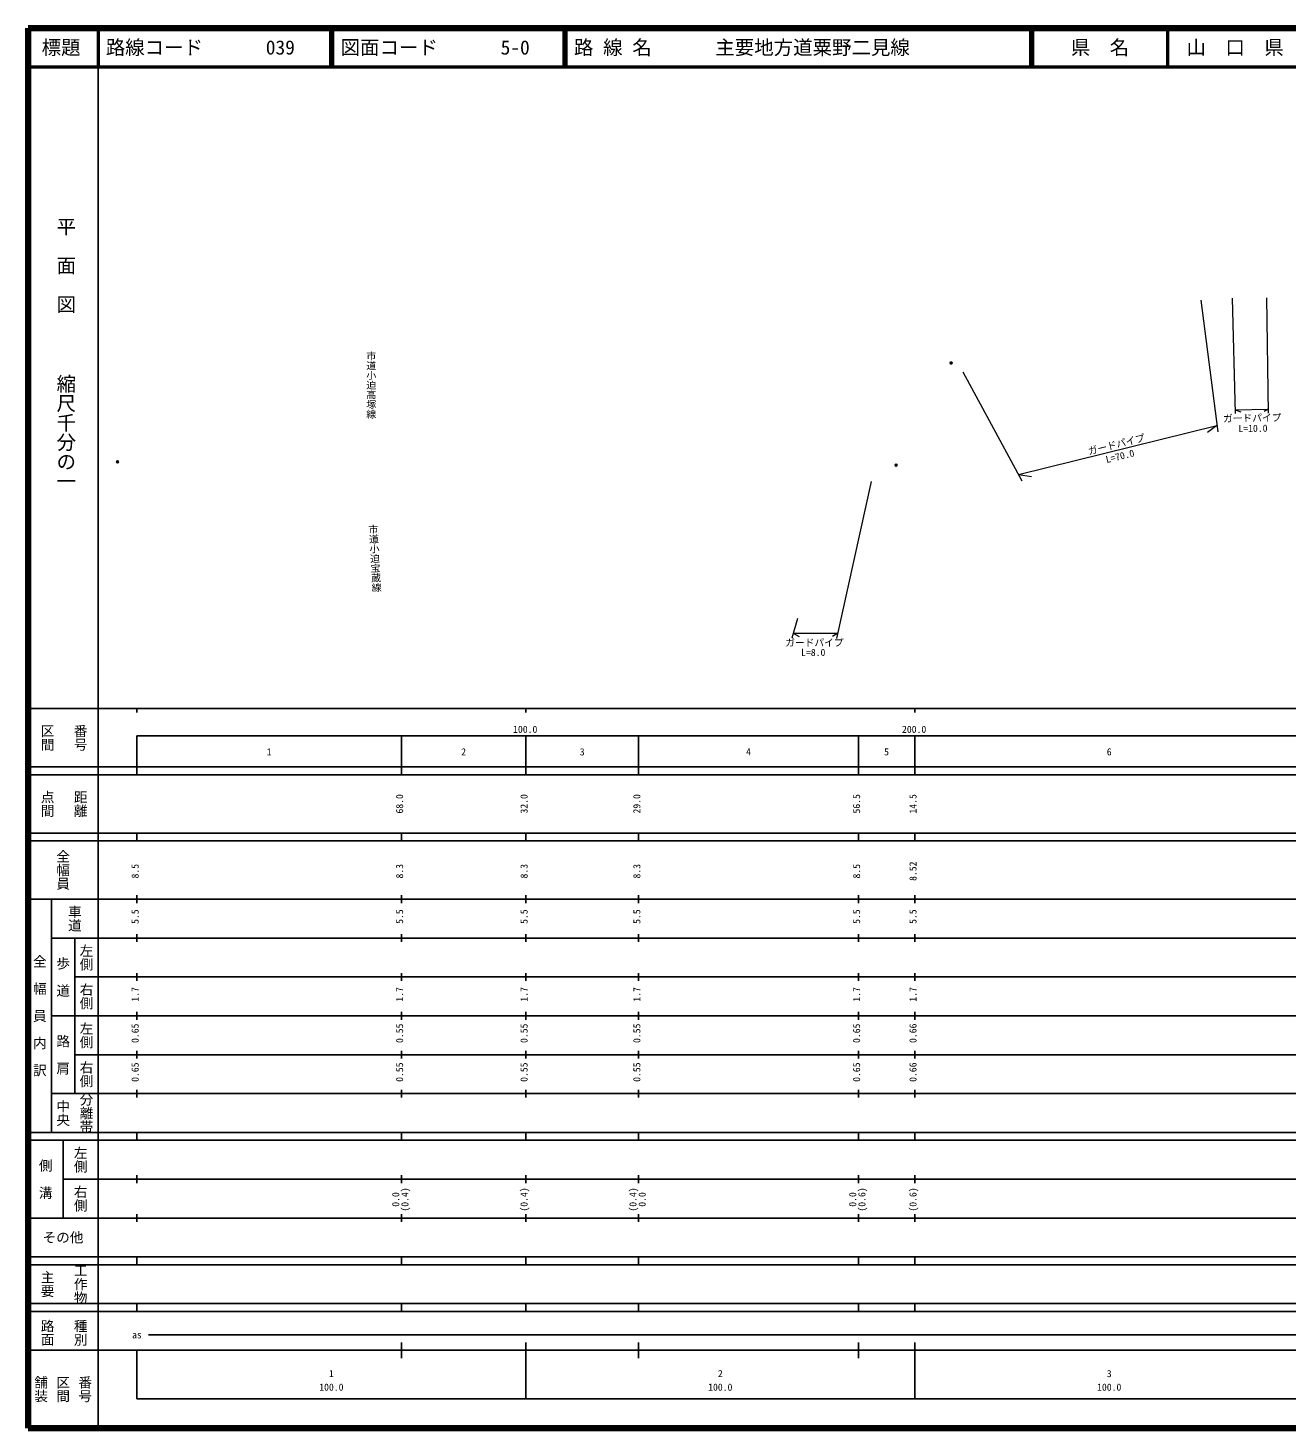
# Model space of a CAD drawing. Units: millimetres, scale not verified. Extents: x 40000 to 680000, y 20000 to 380000.
# Drawn here: x 40000 to 363711, y 20000 to 380000 of the extents above; entities that cross this region are included whole.
import ezdxf
from ezdxf.enums import TextEntityAlignment as Align

# ---------------------------------------------------------------- set-up
doc = ezdxf.new("R2010")
doc.units = ezdxf.units.MM
doc.header["$LTSCALE"] = 1000
doc.header["$PDMODE"] = 32
doc.header["$PDSIZE"] = 500
for name, color, linetype, lineweight in [('M-BGD', 7, 'Continuous', 25), ('M-STR-HTXT', 7, 'Continuous', 13), ('M-TTL', 2, 'Continuous', 140), ('M-TTL-BAND', 7, 'Continuous', 25), ('M-TTL-LINE', 7, 'Continuous', 50), ('M-TTL-TXT', 7, 'Continuous', 50)]:
    doc.layers.add(name, color=color, linetype=linetype, lineweight=lineweight)
doc.layers.add('M-OTRS', color=6, linetype='Continuous')
doc.styles.add('@ＭＳ ゴシック', font='')
doc.styles.add('ＭＳ ゴシック', font='')
doc.styles.get('@ＭＳ ゴシック').set_extended_font_data('@MS Gothic')
doc.styles.get('ＭＳ ゴシック').set_extended_font_data('MS Gothic')

msp = doc.modelspace()

# ---------------------------------------------------------------- linework, layer by layer
at = {"layer": 'M-OTRS'}
for p in [(277338, 293855), (63032, 268449), (263190, 267589)]:
    msp.add_point(p, dxfattribs=at)
at = {"layer": 'M-STR-HTXT'}
for p, q in [((341550, 310048), (345906, 276133)), ((349593, 310571), (350407, 280852)), ((358479, 310614), (358882, 280968)), ((280400, 291610), (295557, 263590)), ((350380, 281830), (358868, 281964)), ((350380, 281830), (351800, 281287)), ((358868, 281964), (357869, 281403)), ((294700, 265174), (345690, 277811)), ((345690, 277811), (343293, 275959)), ((256753, 263373), (247922, 223042)), ((294700, 265174), (298054, 264635)), ((237895, 228153), (236370, 223132)), ((236761, 224420), (248224, 224420)), ((236761, 224420), (238239, 223490)), ((248224, 224420), (246834, 223490))]:
    msp.add_line(p, q, dxfattribs=at)
at = {"layer": 'M-TTL'}
for p, q in [((40000, 380000), (40000, 20000)), ((680000, 380000), (40000, 380000)), ((40000, 20000), (680000, 20000))]:
    msp.add_line(p, q, dxfattribs=at)
at = {"layer": 'M-TTL-BAND'}
for p, q in [((58000, 370000), (58000, 20000)), ((40000, 205000), (579000, 205000)), ((68000, 205000), (68000, 204000)), ((168000, 205000), (168000, 204000)), ((268000, 205000), (268000, 204000)), ((68000, 198000), (579000, 198000)), ((68000, 198000), (68000, 188000)), ((136000, 188000), (136000, 198000)), ((168000, 188000), (168000, 198000)), ((197000, 188000), (197000, 198000)), ((253500, 188000), (253500, 198000)), ((268000, 188000), (268000, 198000)), ((40000, 190000), (579000, 190000)), ((40000, 188000), (579000, 188000)), ((40000, 173000), (579000, 173000)), ((68000, 171000), (68000, 173000)), ((136000, 171000), (136000, 173000)), ((168000, 171000), (168000, 173000)), ((197000, 171000), (197000, 173000)), ((253500, 171000), (253500, 173000)), ((268000, 171000), (268000, 173000)), ((40000, 171000), (579000, 171000)), ((40000, 156000), (579000, 156000)), ((46000, 96000), (46000, 156000)), ((68000, 155000), (68000, 157000)), ((136000, 155000), (136000, 157000)), ((168000, 155000), (168000, 157000)), ((197000, 155000), (197000, 157000)), ((253500, 155000), (253500, 157000)), ((268000, 155000), (268000, 157000)), ((46000, 146000), (579000, 146000)), ((52000, 146000), (52000, 106000)), ((68000, 145000), (68000, 147000)), ((136000, 145000), (136000, 147000)), ((168000, 145000), (168000, 147000)), ((197000, 145000), (197000, 147000)), ((253500, 145000), (253500, 147000)), ((268000, 145000), (268000, 147000)), ((68000, 135000), (68000, 137000)), ((136000, 135000), (136000, 137000)), ((168000, 135000), (168000, 137000)), ((197000, 135000), (197000, 137000)), ((253500, 135000), (253500, 137000)), ((268000, 135000), (268000, 137000)), ((52000, 136000), (579000, 136000)), ((46000, 126000), (579000, 126000)), ((68000, 125000), (68000, 127000)), ((136000, 125000), (136000, 127000)), ((168000, 125000), (168000, 127000)), ((197000, 125000), (197000, 127000)), ((253500, 125000), (253500, 127000)), ((268000, 125000), (268000, 127000)), ((52000, 116000), (579000, 116000)), ((68000, 115000), (68000, 117000)), ((136000, 115000), (136000, 117000)), ((168000, 115000), (168000, 117000)), ((197000, 115000), (197000, 117000)), ((253500, 115000), (253500, 117000)), ((268000, 115000), (268000, 117000)), ((46000, 106000), (579000, 106000)), ((68000, 105000), (68000, 107000)), ((136000, 105000), (136000, 107000)), ((168000, 105000), (168000, 107000)), ((197000, 105000), (197000, 107000)), ((253500, 105000), (253500, 107000)), ((268000, 105000), (268000, 107000)), ((40000, 96000), (579000, 96000)), ((40000, 94000), (579000, 94000)), ((49000, 94000), (49000, 74000)), ((68000, 94000), (68000, 96000)), ((136000, 94000), (136000, 96000)), ((168000, 94000), (168000, 96000)), ((197000, 94000), (197000, 96000)), ((253500, 94000), (253500, 96000)), ((268000, 94000), (268000, 96000)), ((49000, 84000), (579000, 84000)), ((68000, 83000), (68000, 85000)), ((136000, 83000), (136000, 85000)), ((168000, 83000), (168000, 85000)), ((197000, 83000), (197000, 85000)), ((253500, 83000), (253500, 85000)), ((268000, 83000), (268000, 85000)), ((40000, 74000), (579000, 74000)), ((68000, 73000), (68000, 75000)), ((136000, 73000), (136000, 75000)), ((168000, 73000), (168000, 75000)), ((197000, 73000), (197000, 75000)), ((253500, 73000), (253500, 75000)), ((268000, 73000), (268000, 75000)), ((40000, 64000), (579000, 64000)), ((40000, 62000), (579000, 62000)), ((68000, 62000), (68000, 64000)), ((136000, 62000), (136000, 64000)), ((168000, 62000), (168000, 64000)), ((197000, 62000), (197000, 64000)), ((253500, 62000), (253500, 64000)), ((268000, 62000), (268000, 64000)), ((40000, 52000), (579000, 52000)), ((68000, 50000), (68000, 52000)), ((136000, 50000), (136000, 52000)), ((168000, 50000), (168000, 52000)), ((197000, 50000), (197000, 52000)), ((253500, 50000), (253500, 52000)), ((268000, 50000), (268000, 52000)), ((40000, 50000), (579000, 50000)), ((71000, 44000), (565000, 44000)), ((40000, 40000), (579000, 40000)), ((68000, 40000), (68000, 27500)), ((136000, 38000), (136000, 42000)), ((168000, 27500), (168000, 42000)), ((197000, 38000), (197000, 42000)), ((253500, 38000), (253500, 42000)), ((268000, 27500), (268000, 42000)), ((68000, 27500), (579000, 27500))]:
    msp.add_line(p, q, dxfattribs=at)
at = {"layer": 'M-TTL-LINE'}
for p, q in [((58000, 380000), (58000, 370000)), ((117750, 380000), (117750, 370000)), ((118250, 380000), (118250, 370000)), ((177750, 380000), (177750, 370000)), ((178250, 380000), (178250, 370000)), ((297750, 380000), (297750, 370000)), ((298250, 380000), (298250, 370000)), ((333000, 380000), (333000, 370000)), ((40000, 370000), (680000, 370000))]:
    msp.add_line(p, q, dxfattribs=at)

# ---------------------------------------------------------------- texts
at = {"layer": 'M-BGD', "style": '@ＭＳ ゴシック'}
for s, rotation, p in [('市道小迫高塚線', 270, (128208, 279462)), ('市道小迫宝蔵線', 273.146, (129643, 234876))]:
    msp.add_text(s, height=1833, rotation=rotation, dxfattribs=at).set_placement(p, align=Align.MIDDLE_RIGHT)
at = {"layer": 'M-STR-HTXT', "style": 'ＭＳ ゴシック'}
for s, rotation, p in [('ガードパイプ', 0.907, (354798, 278238)), ('L=10.0', 0.907, (354980, 275582)), ('ガードパイプ', 13.919, (320195, 271492)), ('L=70.0', 13.919, (321124, 268473))]:
    msp.add_text(s, height=1833, rotation=rotation, dxfattribs=at).set_placement(p, align=Align.BOTTOM_CENTER)
for s, p in [('ガードパイプ', (242202, 220471)), ('L=8.0', (241897, 217976))]:
    msp.add_text(s, height=1833, dxfattribs=at).set_placement(p, align=Align.BOTTOM_CENTER)
at = {"layer": 'M-TTL-BAND', "style": '@ＭＳ ゴシック'}
for s, p in [('平  面  図', (49777, 306475)), ('縮尺千分の一', (49777, 261030))]:
    msp.add_text(s, height=3666, rotation=270, dxfattribs=at).set_placement(p, align=Align.MIDDLE_RIGHT)
for s, p in [('区間', (45000, 197500)), ('番号', (53500, 197500)), ('点間', (45000, 180500)), ('距離', (53500, 180500)), ('全幅員', (49000, 163500)), ('車道', (52000, 151000)), ('左側', (55000, 141000)), ('全\u3000幅\u3000員\u3000内\u3000訳', (43000, 126000)), ('歩\u3000道', (49000, 136000)), ('右側', (55000, 131000)), ('左側', (55000, 121000)), ('路\u3000肩', (49000, 116000)), ('右側', (55000, 111000)), ('分離帯', (55000, 101000)), ('中央', (49000, 101000)), ('左側', (53500, 89000)), ('側\u3000溝', (44500, 84000)), ('右側', (53500, 79000)), ('工作物', (53500, 57000)), ('主要', (45000, 57000)), ('路面', (45000, 44500)), ('種別', (53500, 44500)), ('舗装', (43333, 30000)), ('区間', (49000, 30000)), ('番号', (54667, 30000))]:
    msp.add_text(s, height=2566, rotation=270, dxfattribs=at).set_placement(p, align=Align.MIDDLE_CENTER)
at = {"layer": 'M-TTL-BAND', "style": 'ＭＳ ゴシック'}
for s, p in [('100.0', (167844, 198195)), ('200.0', (267844, 198195)), ('1', (102000, 192405)), ('2', (152000, 192405)), ('3', (182500, 192405)), ('4', (225250, 192405)), ('5', (260750, 192405)), ('6', (318000, 192405)), ('as', (68000, 42500)), ('1', (118000, 32523)), ('2', (218000, 32523)), ('3', (318000, 32523)), ('100.0', (118000, 29033)), ('100.0', (218000, 29033)), ('100.0', (318000, 29033))]:
    msp.add_text(s, height=1833, dxfattribs=at).set_placement(p, align=Align.BOTTOM_CENTER)
for s, p in [('68.0', (137000, 180500)), ('32.0', (169000, 180500)), ('29.0', (198000, 180500)), ('56.5', (254500, 180500)), ('14.5', (269000, 180500)), ('8.5', (69000, 163174)), ('8.3', (137000, 163174)), ('8.3', (169000, 163174)), ('8.3', (198000, 163174)), ('8.5', (254500, 163174)), ('8.52', (269000, 163174)), ('5.5', (69000, 151500)), ('5.5', (137000, 151500)), ('5.5', (169000, 151500)), ('5.5', (198000, 151500)), ('5.5', (254500, 151500)), ('5.5', (269000, 151500)), ('1.7', (69000, 131500)), ('1.7', (137000, 131500)), ('1.7', (169000, 131500)), ('1.7', (198000, 131500)), ('1.7', (254500, 131500)), ('1.7', (269000, 131500)), ('0.65', (69000, 121500)), ('0.55', (137000, 121500)), ('0.55', (169000, 121500)), ('0.55', (198000, 121500)), ('0.65', (254500, 121500)), ('0.66', (269000, 121500)), ('0.65', (69000, 111500)), ('0.55', (137000, 111500)), ('0.55', (169000, 111500)), ('0.55', (198000, 111500)), ('0.65', (254500, 111500)), ('0.66', (269000, 111500)), ('0.0', (136000, 78764)), ('(0.4)', (138370, 78764)), ('(0.4)', (169000, 78764)), ('(0.4)', (197000, 78764)), ('0.0', (199370, 78764)), ('0.0', (253500, 78764)), ('(0.6)', (255870, 78764)), ('(0.6)', (269000, 78764))]:
    msp.add_text(s, height=1833, rotation=90, dxfattribs=at).set_placement(p, align=Align.BOTTOM_CENTER)
msp.add_text('その他', height=2566, dxfattribs=at).set_placement((49000, 69000), align=Align.MIDDLE_CENTER)
at = {"layer": 'M-TTL-TXT', "style": 'ＭＳ ゴシック'}
for s, p in [('標題', (48500, 375000)), ('県\u3000名', (315625, 375000)), ('山\u3000口\u3000県', (350375, 375000))]:
    msp.add_text(s, height=3666, dxfattribs=at).set_placement(p, align=Align.MIDDLE_CENTER)
for s, p in [('路線コード', (60000, 375000)), ('039', (101142, 375000)), ('図面コード', (120380, 375000)), ('5-0', (161521, 375000)), ('路 線 名', (180380, 375000)), ('主要地方道粟野二見線', (216734, 375000))]:
    msp.add_text(s, height=3666, dxfattribs=at).set_placement(p, align=Align.MIDDLE_LEFT)

doc.saveas('drawing.dxf')
